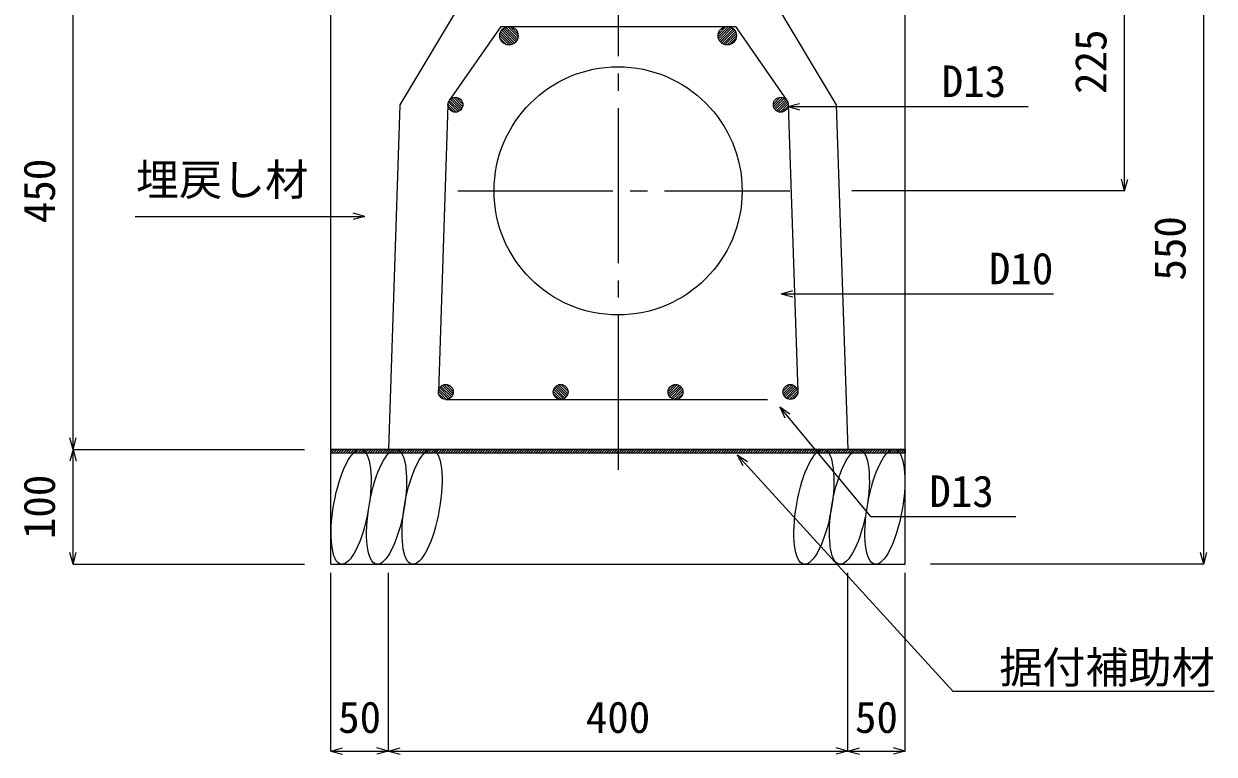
# Model space of a CAD drawing. Units: millimetres, scale not verified. Extents: x -9755 to 16726, y -7413 to 4835.
# Drawn here: x -6582 to -5545, y -5750 to -5114 of the extents above; entities that cross this region are included whole.
import ezdxf
from ezdxf.enums import TextEntityAlignment as Align

# ---------------------------------------------------------------- set-up
doc = ezdxf.new("R2010")
doc.units = ezdxf.units.MM
doc.header["$LTSCALE"] = 15
doc.linetypes.add('CHAIN2', pattern=[12, 9, -1, 1, -1])
doc.layers.add('0-1_ブロック', color=2, linetype='Continuous', lineweight=18)
doc.layers.add('0-A', color=7, linetype='Continuous', lineweight=18)
for name, color, linetype in [('0-3_鉄筋', 7, 'Continuous'), ('0-5_ｼﾞｮｲﾝﾄ詳細図', 7, 'Continuous'), ('0-6_寸法', 4, 'Continuous'), ('0-B', 4, 'Continuous')]:
    doc.layers.add(name, color=color, linetype=linetype)
doc.styles.add('ＭＳ ゴシック', font='')
doc.styles.get('ＭＳ ゴシック').set_extended_font_data('MS Gothic')

msp = doc.modelspace()

# ---------------------------------------------------------------- linework, layer by layer
at = {"layer": '0-1_ブロック', "color": 7, "linetype": 'CHAIN2'}
for p, q in [((-6064.2, -5007.57), (-6064.2, -5514.69)), ((-6203.69, -5259.69), (-5914.71, -5259.69))]:
    msp.add_line(p, q, dxfattribs=at)
at = {"layer": '0-1_ブロック', "color": 3}
for p, q in [((-6194.2, -5084.69), (-6254.2, -5184.69)), ((-6194.2, -5084.69), (-6254.2, -5184.69)), ((-5934.2, -5084.69), (-5874.2, -5184.69)), ((-6254.2, -5184.69), (-6264.2, -5484.69)), ((-5874.2, -5184.69), (-5864.2, -5484.69)), ((-6264.2, -5484.69), (-5864.2, -5484.69))]:
    msp.add_line(p, q, dxfattribs=at)
at = {"layer": '0-1_ブロック'}
for p, q in [((-6166.35, -5116.76), (-6211.17, -5180.92)), ((-6212.37, -5184.69), (-6220.7, -5434.69)), ((-5916.03, -5184.69), (-5907.7, -5434.69)), ((-6214.2, -5441.19), (-5934.2, -5441.19))]:
    msp.add_line(p, q, dxfattribs=at)
at = {"layer": '0-1_ブロック', "color": 7}
for p, q in [((-6165.57, -5119.85), (-6154.36, -5131.06)), ((-6164.56, -5118.75), (-6153.26, -5130.04)), ((-6163.34, -5117.84), (-6152.35, -5128.83)), ((-6161.9, -5117.16), (-6151.67, -5127.39)), ((-6160.19, -5116.75), (-6151.26, -5125.68)), ((-6158.05, -5116.77), (-6151.28, -5123.54)), ((-5968.21, -5116.75), (-5977.14, -5125.68)), ((-5970.35, -5116.77), (-5977.12, -5123.54)), ((-5966.49, -5117.16), (-5976.73, -5127.39)), ((-5965.06, -5117.84), (-5976.04, -5128.83)), ((-5963.84, -5118.75), (-5975.14, -5130.04)), ((-5962.83, -5119.85), (-5974.03, -5131.06)), ((-6167.2, -5124.59), (-6159.1, -5132.69)), ((-6166.95, -5122.71), (-6157.23, -5132.44)), ((-6166.83, -5127.08), (-6161.59, -5132.32)), ((-6166.38, -5121.16), (-6155.68, -5131.87)), ((-5962.02, -5121.16), (-5972.72, -5131.87)), ((-5961.45, -5122.71), (-5971.17, -5132.44)), ((-5961.2, -5124.59), (-5969.3, -5132.69)), ((-5961.56, -5127.08), (-5966.81, -5132.32)), ((-6211.91, -5182.3), (-6203.48, -5190.73)), ((-6211.17, -5180.92), (-6202.1, -5189.99)), ((-6210.16, -5179.81), (-6200.99, -5188.98)), ((-6208.91, -5178.94), (-6200.12, -5187.73)), ((-6207.37, -5178.36), (-6199.54, -5186.19)), ((-6205.4, -5178.2), (-6199.38, -5184.22)), ((-5923, -5178.2), (-5929.02, -5184.22)), ((-5921.03, -5178.36), (-5928.86, -5186.19)), ((-5919.49, -5178.94), (-5928.28, -5187.73)), ((-5918.24, -5179.81), (-5927.41, -5188.98)), ((-5917.23, -5180.92), (-5926.29, -5189.99)), ((-5916.49, -5182.3), (-5924.92, -5190.73)), ((-6212.33, -5184), (-6205.18, -5191.15)), ((-6212.16, -5186.29), (-6207.47, -5190.99)), ((-5916.07, -5184), (-5923.21, -5191.15)), ((-5916.23, -5186.29), (-5920.93, -5190.99)), ((-6219.5, -5430.92), (-6210.44, -5439.99)), ((-6218.5, -5429.81), (-6209.32, -5438.98)), ((-6217.24, -5428.94), (-6208.45, -5437.73)), ((-6215.7, -5428.36), (-6207.87, -5436.19)), ((-6213.74, -5428.2), (-6207.72, -5434.22)), ((-6119.5, -5430.92), (-6110.44, -5439.99)), ((-6118.5, -5429.81), (-6109.32, -5438.98)), ((-6117.24, -5428.94), (-6108.45, -5437.73)), ((-6115.7, -5428.36), (-6107.87, -5436.19)), ((-6113.74, -5428.2), (-6107.72, -5434.22)), ((-6014.66, -5428.2), (-6020.68, -5434.22)), ((-6012.7, -5428.36), (-6020.52, -5436.19)), ((-6011.16, -5428.94), (-6019.94, -5437.73)), ((-6009.9, -5429.81), (-6019.08, -5438.98)), ((-6008.9, -5430.92), (-6017.96, -5439.99)), ((-5914.66, -5428.2), (-5920.68, -5434.22)), ((-5912.7, -5428.36), (-5920.52, -5436.19)), ((-5911.16, -5428.94), (-5919.94, -5437.73)), ((-5909.9, -5429.81), (-5919.08, -5438.98)), ((-5908.9, -5430.92), (-5917.96, -5439.99)), ((-6220.66, -5434), (-6213.52, -5441.15)), ((-6220.5, -5436.29), (-6215.8, -5440.99)), ((-6220.25, -5432.3), (-6211.81, -5440.73)), ((-6120.66, -5434), (-6113.52, -5441.15)), ((-6120.5, -5436.29), (-6115.8, -5440.99)), ((-6120.25, -5432.3), (-6111.81, -5440.73)), ((-6008.15, -5432.3), (-6016.59, -5440.73)), ((-6007.74, -5434), (-6014.88, -5441.15)), ((-6007.9, -5436.29), (-6012.6, -5440.99)), ((-5908.15, -5432.3), (-5916.58, -5440.73)), ((-5907.73, -5434), (-5914.88, -5441.15)), ((-5907.9, -5436.29), (-5912.59, -5440.99))]:
    msp.add_line(p, q, dxfattribs=at)
at = {"layer": '0-1_ブロック'}
msp.add_lwpolyline([(-6166.35, -5116.76), (-5962.05, -5116.76), (-5917.23, -5180.92)], dxfattribs=at)
for centre, radius in [((-6159.2, -5124.69), 8), ((-5969.2, -5124.69), 8), ((-6205.87, -5184.69), 6.5), ((-5922.53, -5184.69), 6.5), ((-6214.2, -5434.69), 6.5), ((-6114.2, -5434.69), 6.5), ((-6014.2, -5434.69), 6.5), ((-5914.2, -5434.69), 6.5)]:
    msp.add_circle(centre, radius, dxfattribs=at)
at = {"layer": '0-1_ブロック', "color": 7}
msp.add_circle((-6064.2, -5259.69), 108, dxfattribs=at)
at = {"layer": '0-3_鉄筋'}
for p, q in [((-6314.2, -5484.69), (-6314.2, -5084.69)), ((-5814.2, -5484.69), (-5814.2, -5084.69))]:
    msp.add_line(p, q, dxfattribs=at)
at = {"layer": '0-5_ｼﾞｮｲﾝﾄ詳細図'}
for p, q in [((-5814.2, -5484.69), (-6314.2, -5484.69)), ((-6314.2, -5584.69), (-6314.2, -5484.69)), ((-5814.2, -5584.69), (-5814.2, -5484.69)), ((-6314.2, -5584.69), (-5814.2, -5584.69))]:
    msp.add_line(p, q, dxfattribs=at)
for centre in [(-6296.68, -5534.68), (-6265.78, -5534.68), (-6234.87, -5534.68), (-5893.72, -5534.68), (-5862.82, -5534.68), (-5831.91, -5534.68)]:
    msp.add_ellipse(centre, major_axis=(8.81, 49.96), ratio=0.3, dxfattribs=at)
at = {"layer": '0-6_寸法'}
for p, q in [((-6538.75, -5484.69), (-6538.75, -5034.69)), ((-5623.23, -5259.69), (-5623.23, -5034.69)), ((-5554.29, -5484.69), (-5554.29, -5034.69)), ((-5554.29, -5584.69), (-5554.29, -5034.69)), ((-5623.23, -5259.69), (-5625.95, -5249.54)), ((-5623.23, -5259.69), (-5620.52, -5249.54)), ((-5623.23, -5259.69), (-5860.57, -5259.69)), ((-6538.75, -5484.69), (-6541.47, -5474.54)), ((-6538.75, -5484.69), (-6536.03, -5474.54)), ((-6538.75, -5484.69), (-6541.47, -5494.83)), ((-6538.75, -5584.69), (-6538.75, -5484.69)), ((-6538.75, -5484.69), (-6536.03, -5494.83)), ((-6538.75, -5484.69), (-6337.35, -5484.69)), ((-6538.75, -5584.69), (-6541.47, -5574.54)), ((-6538.75, -5584.69), (-6536.03, -5574.54)), ((-5554.29, -5584.69), (-5557.01, -5574.54)), ((-5554.29, -5584.69), (-5551.57, -5574.54)), ((-6538.75, -5584.69), (-6337.35, -5584.69)), ((-5554.29, -5584.69), (-5792.31, -5584.69)), ((-6314.2, -5747.23), (-6314.2, -5592.09)), ((-6264.2, -5747.23), (-6264.2, -5592.09)), ((-6264.2, -5747.23), (-6264.2, -5592.09)), ((-5864.2, -5747.23), (-5864.2, -5592.09)), ((-5814.2, -5747.23), (-5814.2, -5592.09)), ((-6314.2, -5747.23), (-6304.06, -5744.51)), ((-6314.2, -5747.23), (-6264.2, -5747.23)), ((-6314.2, -5747.23), (-6304.06, -5749.95)), ((-6264.2, -5747.23), (-6274.34, -5744.51)), ((-6264.2, -5747.23), (-6274.34, -5749.95)), ((-6264.2, -5747.23), (-6254.06, -5744.51)), ((-6264.2, -5747.23), (-6254.06, -5744.51)), ((-6264.2, -5747.23), (-6254.06, -5749.95)), ((-6264.2, -5747.23), (-5864.2, -5747.23)), ((-6264.2, -5747.23), (-6254.06, -5749.95)), ((-5864.2, -5747.23), (-5874.34, -5744.51)), ((-5864.2, -5747.23), (-5874.34, -5749.95)), ((-5864.2, -5747.23), (-5854.06, -5744.51)), ((-5864.2, -5747.23), (-5814.2, -5747.23)), ((-5864.2, -5747.23), (-5854.06, -5749.95)), ((-5814.2, -5747.23), (-5824.34, -5744.51)), ((-5814.2, -5747.23), (-5824.34, -5749.95))]:
    msp.add_line(p, q, dxfattribs=at)
at = {"layer": '0-A'}
for p, q in [((-5916.39, -5186.32), (-5906.25, -5183.6)), ((-5916.39, -5186.32), (-5707.19, -5186.32)), ((-5916.39, -5186.32), (-5906.25, -5189.04)), ((-6284.86, -5281.91), (-6295, -5279.19)), ((-5922.14, -5349.18), (-5912, -5346.46)), ((-5922.14, -5349.18), (-5685.14, -5349.18)), ((-5922.14, -5349.18), (-5912, -5351.9)), ((-5923.28, -5447.7), (-5918.9, -5457.24)), ((-5844.11, -5543.15), (-5717.98, -5543.15))]:
    msp.add_line(p, q, dxfattribs=at)
for points in [[(-6484.73, -5281.91), (-6284.86, -5281.91), (-6295, -5284.63)], [(-5844.11, -5543.15), (-5923.28, -5447.7), (-5914.71, -5453.77)]]:
    msp.add_lwpolyline(points, dxfattribs=at)
at = {"layer": '0-B'}
for p, q in [((-6314.2, -5487.8), (-6311.09, -5484.69)), ((-6314.2, -5485.67), (-6313.21, -5484.69)), ((-6312.17, -5487.89), (-6308.97, -5484.69)), ((-6310.05, -5487.89), (-6306.85, -5484.69)), ((-6307.93, -5487.89), (-6304.73, -5484.69)), ((-6305.81, -5487.89), (-6302.61, -5484.69)), ((-6303.68, -5487.89), (-6300.48, -5484.69)), ((-6301.56, -5487.89), (-6298.36, -5484.69)), ((-6299.44, -5487.89), (-6296.24, -5484.69)), ((-6297.32, -5487.89), (-6294.12, -5484.69)), ((-6295.2, -5487.89), (-6292, -5484.69)), ((-6293.08, -5487.89), (-6289.88, -5484.69)), ((-6290.96, -5487.89), (-6287.76, -5484.69)), ((-6288.83, -5487.89), (-6285.63, -5484.69)), ((-6286.71, -5487.89), (-6283.51, -5484.69)), ((-6284.59, -5487.89), (-6281.39, -5484.69)), ((-6282.47, -5487.89), (-6279.27, -5484.69)), ((-6280.35, -5487.89), (-6277.15, -5484.69)), ((-6278.23, -5487.89), (-6275.03, -5484.69)), ((-6276.11, -5487.89), (-6272.91, -5484.69)), ((-6273.99, -5487.89), (-6270.79, -5484.69)), ((-6271.86, -5487.89), (-6268.66, -5484.69)), ((-6269.74, -5487.89), (-6266.54, -5484.69)), ((-6267.62, -5487.89), (-6264.42, -5484.69)), ((-6265.5, -5487.89), (-6262.3, -5484.69)), ((-6263.38, -5487.89), (-6260.18, -5484.69)), ((-6261.26, -5487.89), (-6258.06, -5484.69)), ((-6259.14, -5487.89), (-6255.94, -5484.69)), ((-6257.01, -5487.89), (-6253.81, -5484.69)), ((-6254.89, -5487.89), (-6251.69, -5484.69)), ((-6252.77, -5487.89), (-6249.57, -5484.69)), ((-6250.65, -5487.89), (-6247.45, -5484.69)), ((-6248.53, -5487.89), (-6245.33, -5484.69)), ((-6246.41, -5487.89), (-6243.21, -5484.69)), ((-6244.29, -5487.89), (-6241.09, -5484.69)), ((-6242.17, -5487.89), (-6238.97, -5484.69)), ((-6240.04, -5487.89), (-6236.84, -5484.69)), ((-6237.92, -5487.89), (-6234.72, -5484.69)), ((-6235.8, -5487.89), (-6232.6, -5484.69)), ((-6233.68, -5487.89), (-6230.48, -5484.69)), ((-6231.56, -5487.89), (-6228.36, -5484.69)), ((-6229.44, -5487.89), (-6226.24, -5484.69)), ((-6227.32, -5487.89), (-6224.12, -5484.69)), ((-6225.19, -5487.89), (-6221.99, -5484.69)), ((-6223.07, -5487.89), (-6219.87, -5484.69)), ((-6220.95, -5487.89), (-6217.75, -5484.69)), ((-6218.83, -5487.89), (-6215.63, -5484.69)), ((-6216.71, -5487.89), (-6213.51, -5484.69)), ((-6214.59, -5487.89), (-6211.39, -5484.69)), ((-6212.47, -5487.89), (-6209.27, -5484.69)), ((-6210.35, -5487.89), (-6207.15, -5484.69)), ((-6208.22, -5487.89), (-6205.02, -5484.69)), ((-6206.1, -5487.89), (-6202.9, -5484.69)), ((-6203.98, -5487.89), (-6200.78, -5484.69)), ((-6201.86, -5487.89), (-6198.66, -5484.69)), ((-6199.74, -5487.89), (-6196.54, -5484.69)), ((-6197.62, -5487.89), (-6194.42, -5484.69)), ((-6195.5, -5487.89), (-6192.3, -5484.69)), ((-6193.38, -5487.89), (-6190.18, -5484.69)), ((-6191.25, -5487.89), (-6188.05, -5484.69)), ((-6189.13, -5487.89), (-6185.93, -5484.69)), ((-6187.01, -5487.89), (-6183.81, -5484.69)), ((-6184.89, -5487.89), (-6181.69, -5484.69)), ((-6182.77, -5487.89), (-6179.57, -5484.69)), ((-6180.65, -5487.89), (-6177.45, -5484.69)), ((-6178.53, -5487.89), (-6175.33, -5484.69)), ((-6176.4, -5487.89), (-6173.2, -5484.69)), ((-6174.28, -5487.89), (-6171.08, -5484.69)), ((-6172.16, -5487.89), (-6168.96, -5484.69)), ((-6170.04, -5487.89), (-6166.84, -5484.69)), ((-6167.92, -5487.89), (-6164.72, -5484.69)), ((-6165.8, -5487.89), (-6162.6, -5484.69)), ((-6163.68, -5487.89), (-6160.48, -5484.69)), ((-6161.56, -5487.89), (-6158.36, -5484.69)), ((-6159.43, -5487.89), (-6156.23, -5484.69)), ((-6157.31, -5487.89), (-6154.11, -5484.69)), ((-6155.19, -5487.89), (-6151.99, -5484.69)), ((-6153.07, -5487.89), (-6149.87, -5484.69)), ((-6150.95, -5487.89), (-6147.75, -5484.69)), ((-6148.83, -5487.89), (-6145.63, -5484.69)), ((-6146.71, -5487.89), (-6143.51, -5484.69)), ((-6144.58, -5487.89), (-6141.38, -5484.69)), ((-6142.46, -5487.89), (-6139.26, -5484.69)), ((-6140.34, -5487.89), (-6137.14, -5484.69)), ((-6138.22, -5487.89), (-6135.02, -5484.69)), ((-6136.1, -5487.89), (-6132.9, -5484.69)), ((-6133.98, -5487.89), (-6130.78, -5484.69)), ((-6131.86, -5487.89), (-6128.66, -5484.69)), ((-6129.74, -5487.89), (-6126.54, -5484.69)), ((-6127.61, -5487.89), (-6124.41, -5484.69)), ((-6125.49, -5487.89), (-6122.29, -5484.69)), ((-6123.37, -5487.89), (-6120.17, -5484.69)), ((-6121.25, -5487.89), (-6118.05, -5484.69)), ((-6119.13, -5487.89), (-6115.93, -5484.69)), ((-6117.01, -5487.89), (-6113.81, -5484.69)), ((-6114.89, -5487.89), (-6111.69, -5484.69)), ((-6112.76, -5487.89), (-6109.56, -5484.69)), ((-6110.64, -5487.89), (-6107.44, -5484.69)), ((-6108.52, -5487.89), (-6105.32, -5484.69)), ((-6106.4, -5487.89), (-6103.2, -5484.69)), ((-6104.28, -5487.89), (-6101.08, -5484.69)), ((-6102.16, -5487.89), (-6098.96, -5484.69)), ((-6100.04, -5487.89), (-6096.84, -5484.69)), ((-6097.92, -5487.89), (-6094.72, -5484.69)), ((-6095.79, -5487.89), (-6092.59, -5484.69)), ((-6093.67, -5487.89), (-6090.47, -5484.69)), ((-6091.55, -5487.89), (-6088.35, -5484.69)), ((-6089.43, -5487.89), (-6086.23, -5484.69)), ((-6087.31, -5487.89), (-6084.11, -5484.69)), ((-6085.19, -5487.89), (-6081.99, -5484.69)), ((-6083.07, -5487.89), (-6079.87, -5484.69)), ((-6080.95, -5487.89), (-6077.75, -5484.69)), ((-6078.82, -5487.89), (-6075.62, -5484.69)), ((-6076.7, -5487.89), (-6073.5, -5484.69)), ((-6074.58, -5487.89), (-6071.38, -5484.69)), ((-6072.46, -5487.89), (-6069.26, -5484.69)), ((-6070.34, -5487.89), (-6067.14, -5484.69)), ((-6068.22, -5487.89), (-6065.02, -5484.69)), ((-6066.1, -5487.89), (-6062.9, -5484.69)), ((-6063.97, -5487.89), (-6060.77, -5484.69)), ((-6061.85, -5487.89), (-6058.65, -5484.69)), ((-6059.73, -5487.89), (-6056.53, -5484.69)), ((-6057.61, -5487.89), (-6054.41, -5484.69)), ((-6055.49, -5487.89), (-6052.29, -5484.69)), ((-6053.37, -5487.89), (-6050.17, -5484.69)), ((-6051.25, -5487.89), (-6048.05, -5484.69)), ((-6049.13, -5487.89), (-6045.93, -5484.69)), ((-6047, -5487.89), (-6043.8, -5484.69)), ((-6044.88, -5487.89), (-6041.68, -5484.69)), ((-6042.76, -5487.89), (-6039.56, -5484.69)), ((-6040.64, -5487.89), (-6037.44, -5484.69)), ((-6038.52, -5487.89), (-6035.32, -5484.69)), ((-6036.4, -5487.89), (-6033.2, -5484.69)), ((-6034.28, -5487.89), (-6031.08, -5484.69)), ((-6032.15, -5487.89), (-6028.95, -5484.69)), ((-6030.03, -5487.89), (-6026.83, -5484.69)), ((-6027.91, -5487.89), (-6024.71, -5484.69)), ((-6025.79, -5487.89), (-6022.59, -5484.69)), ((-6023.67, -5487.89), (-6020.47, -5484.69)), ((-6021.55, -5487.89), (-6018.35, -5484.69)), ((-6019.43, -5487.89), (-6016.23, -5484.69)), ((-6017.31, -5487.89), (-6014.11, -5484.69)), ((-6015.18, -5487.89), (-6011.98, -5484.69)), ((-6013.06, -5487.89), (-6009.86, -5484.69)), ((-6010.94, -5487.89), (-6007.74, -5484.69)), ((-6008.82, -5487.89), (-6005.62, -5484.69)), ((-6006.7, -5487.89), (-6003.5, -5484.69)), ((-6004.58, -5487.89), (-6001.38, -5484.69)), ((-6002.46, -5487.89), (-5999.26, -5484.69)), ((-6000.33, -5487.89), (-5997.13, -5484.69)), ((-5998.21, -5487.89), (-5995.01, -5484.69)), ((-5996.09, -5487.89), (-5992.89, -5484.69)), ((-5993.97, -5487.89), (-5990.77, -5484.69)), ((-5991.85, -5487.89), (-5988.65, -5484.69)), ((-5989.73, -5487.89), (-5986.53, -5484.69)), ((-5987.61, -5487.89), (-5984.41, -5484.69)), ((-5985.49, -5487.89), (-5982.29, -5484.69)), ((-5983.36, -5487.89), (-5980.16, -5484.69)), ((-5981.24, -5487.89), (-5978.04, -5484.69)), ((-5979.12, -5487.89), (-5975.92, -5484.69)), ((-5977, -5487.89), (-5973.8, -5484.69)), ((-5974.88, -5487.89), (-5971.68, -5484.69)), ((-5972.76, -5487.89), (-5969.56, -5484.69)), ((-5970.64, -5487.89), (-5967.44, -5484.69)), ((-5968.52, -5487.89), (-5965.32, -5484.69)), ((-5966.39, -5487.89), (-5963.19, -5484.69)), ((-5964.27, -5487.89), (-5961.07, -5484.69)), ((-5962.15, -5487.89), (-5958.95, -5484.69)), ((-5960.4, -5489.5), (-5772.72, -5695.13)), ((-5960.4, -5489.5), (-5955.57, -5498.83)), ((-5960.4, -5489.5), (-5951.56, -5495.16)), ((-5960.03, -5487.89), (-5956.83, -5484.69)), ((-5957.91, -5487.89), (-5954.71, -5484.69)), ((-5955.79, -5487.89), (-5952.59, -5484.69)), ((-5953.67, -5487.89), (-5950.47, -5484.69)), ((-5951.54, -5487.89), (-5948.34, -5484.69)), ((-5949.42, -5487.89), (-5946.22, -5484.69)), ((-5947.3, -5487.89), (-5944.1, -5484.69)), ((-5945.18, -5487.89), (-5941.98, -5484.69)), ((-5943.06, -5487.89), (-5939.86, -5484.69)), ((-5940.94, -5487.89), (-5937.74, -5484.69)), ((-5938.82, -5487.89), (-5935.62, -5484.69)), ((-5936.7, -5487.89), (-5933.5, -5484.69)), ((-5934.57, -5487.89), (-5931.37, -5484.69)), ((-5932.45, -5487.89), (-5929.25, -5484.69)), ((-5930.33, -5487.89), (-5927.13, -5484.69)), ((-5928.21, -5487.89), (-5925.01, -5484.69)), ((-5926.09, -5487.89), (-5922.89, -5484.69)), ((-5923.97, -5487.89), (-5920.77, -5484.69)), ((-5921.85, -5487.89), (-5918.65, -5484.69)), ((-5919.72, -5487.89), (-5916.52, -5484.69)), ((-5917.6, -5487.89), (-5914.4, -5484.69)), ((-5915.48, -5487.89), (-5912.28, -5484.69)), ((-5913.36, -5487.89), (-5910.16, -5484.69)), ((-5911.24, -5487.89), (-5908.04, -5484.69)), ((-5909.12, -5487.89), (-5905.92, -5484.69)), ((-5907, -5487.89), (-5903.8, -5484.69)), ((-5904.88, -5487.89), (-5901.68, -5484.69)), ((-5902.75, -5487.89), (-5899.55, -5484.69)), ((-5900.63, -5487.89), (-5897.43, -5484.69)), ((-5898.51, -5487.89), (-5895.31, -5484.69)), ((-5896.39, -5487.89), (-5893.19, -5484.69)), ((-5894.27, -5487.89), (-5891.07, -5484.69)), ((-5892.15, -5487.89), (-5888.95, -5484.69)), ((-5890.03, -5487.89), (-5886.83, -5484.69)), ((-5887.9, -5487.89), (-5884.7, -5484.69)), ((-5885.78, -5487.89), (-5882.58, -5484.69)), ((-5883.66, -5487.89), (-5880.46, -5484.69)), ((-5881.54, -5487.89), (-5878.34, -5484.69)), ((-5879.42, -5487.89), (-5876.22, -5484.69)), ((-5877.3, -5487.89), (-5874.1, -5484.69)), ((-5875.18, -5487.89), (-5871.98, -5484.69)), ((-5873.06, -5487.89), (-5869.86, -5484.69)), ((-5870.93, -5487.89), (-5867.73, -5484.69)), ((-5868.81, -5487.89), (-5865.61, -5484.69)), ((-5866.69, -5487.89), (-5863.49, -5484.69)), ((-5864.57, -5487.89), (-5861.37, -5484.69)), ((-5862.45, -5487.89), (-5859.25, -5484.69)), ((-5860.33, -5487.89), (-5857.13, -5484.69)), ((-5858.21, -5487.89), (-5855.01, -5484.69)), ((-5856.09, -5487.89), (-5852.89, -5484.69)), ((-5853.96, -5487.89), (-5850.76, -5484.69)), ((-5851.84, -5487.89), (-5848.64, -5484.69)), ((-5849.72, -5487.89), (-5846.52, -5484.69)), ((-5847.6, -5487.89), (-5844.4, -5484.69)), ((-5845.48, -5487.89), (-5842.28, -5484.69)), ((-5843.36, -5487.89), (-5840.16, -5484.69)), ((-5841.24, -5487.89), (-5838.04, -5484.69)), ((-5839.11, -5487.89), (-5835.91, -5484.69)), ((-5836.99, -5487.89), (-5833.79, -5484.69)), ((-5834.87, -5487.89), (-5831.67, -5484.69)), ((-5832.75, -5487.89), (-5829.55, -5484.69)), ((-5830.63, -5487.89), (-5827.43, -5484.69)), ((-5828.51, -5487.89), (-5825.31, -5484.69)), ((-5826.39, -5487.89), (-5823.19, -5484.69)), ((-5824.27, -5487.89), (-5821.07, -5484.69)), ((-5822.14, -5487.89), (-5818.94, -5484.69)), ((-5820.02, -5487.89), (-5816.82, -5484.69)), ((-5817.9, -5487.89), (-5814.7, -5484.69)), ((-5815.78, -5487.89), (-5814.2, -5486.31)), ((-5772.72, -5695.13), (-5545.19, -5695.13))]:
    msp.add_line(p, q, dxfattribs=at)
msp.add_lwpolyline([(-6314.2, -5484.69), (-5814.2, -5484.69), (-5814.2, -5487.89), (-6314.2, -5487.89)], close=True, dxfattribs=at)

# ---------------------------------------------------------------- texts
at = {"layer": '0-6_寸法', "style": 'ＭＳ ゴシック'}
for s, p in [('225', (-5630.73, -5175.31)), ('450', (-6546.25, -5287.81)), ('550', (-5561.79, -5337.81)), ('100', (-6546.25, -5562.81))]:
    msp.add_text(s, height=27.49, rotation=90, dxfattribs=at).set_placement(p, align=Align.BOTTOM_LEFT)
for s, p in [('50', (-6307.95, -5739.73)), ('400', (-6092.32, -5739.73)), ('50', (-5857.95, -5739.73))]:
    msp.add_text(s, height=27.49, dxfattribs=at).set_placement(p, align=Align.BOTTOM_LEFT)
at = {"layer": '0-A', "color": 4, "style": 'ＭＳ ゴシック'}
for s, p in [('D13', (-5782.42, -5186.29)), ('埋戻し材', (-6483.96, -5271.92)), ('D10', (-5741.39, -5349.18)), ('D13', (-5793.21, -5543.11))]:
    msp.add_text(s, height=27.49, dxfattribs=at).set_placement(p, align=Align.BOTTOM_LEFT)
at = {"layer": '0-B', "style": 'ＭＳ ゴシック'}
msp.add_text('据付補助材', height=27.49, dxfattribs=at).set_placement((-5732.27, -5696.39), align=Align.BOTTOM_LEFT)

doc.saveas('drawing.dxf')
